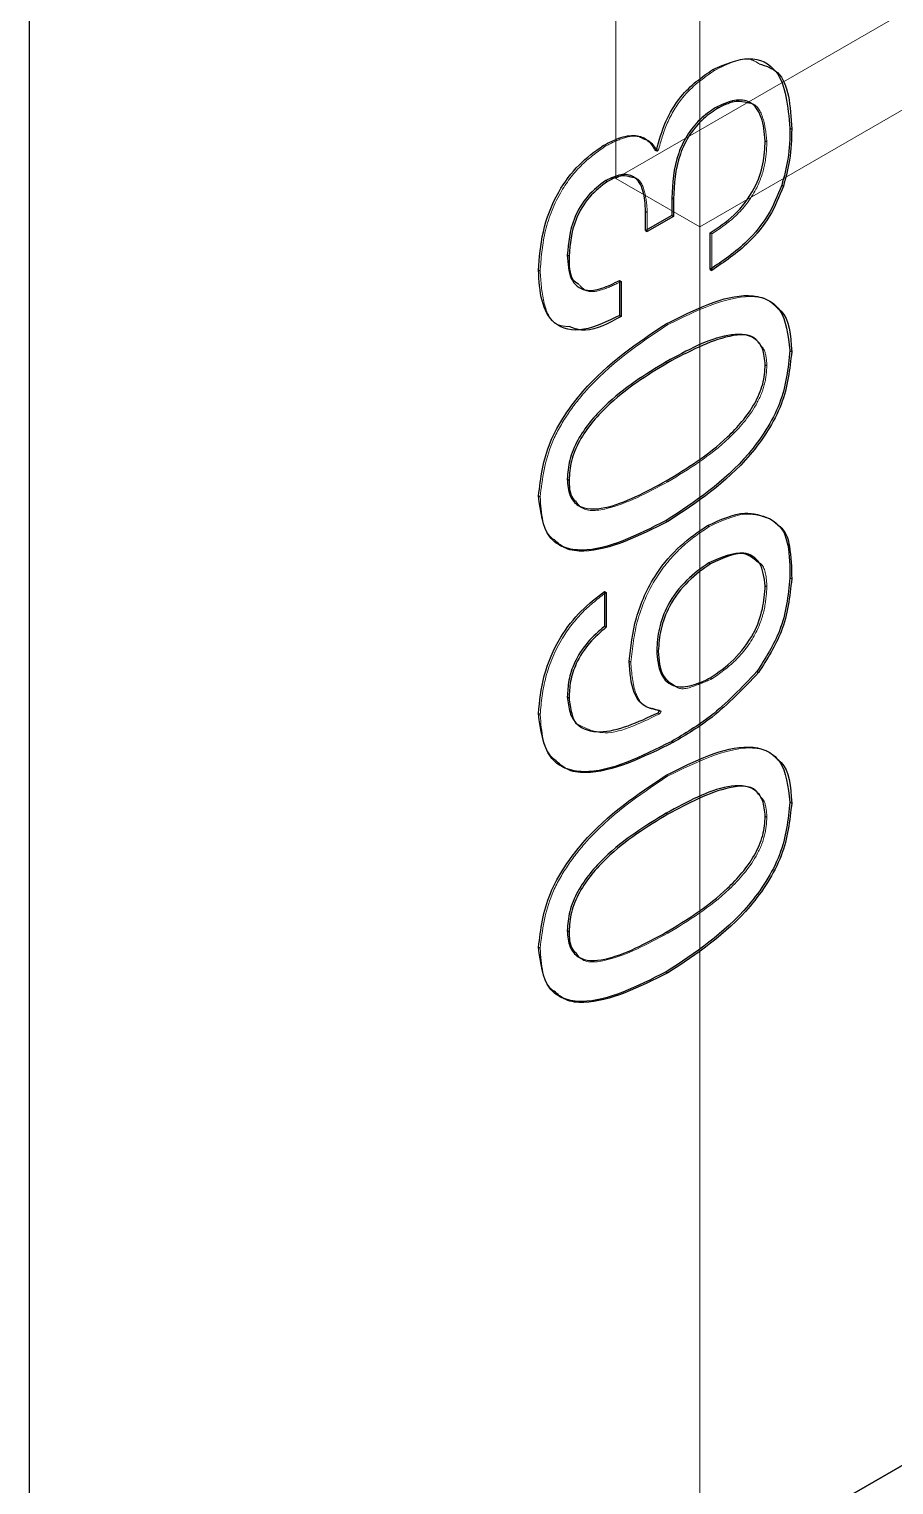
# Model space of a CAD drawing. Header units: millimetres. Extents: x 0 to 841, y 0 to 2287.
# Drawn here: x 620.614 to 621.344, y 240.824 to 242.052 of the extents above; entities that cross this region are included whole.
import ezdxf

# ---------------------------------------------------------------- set-up
doc = ezdxf.new("R2010")
doc.units = ezdxf.units.MM
doc.linetypes.add('HIDDEN', pattern=[1.905, 1.27, -0.635])

msp = doc.modelspace()

# ---------------------------------------------------------------- linework, layer by layer
at = {"color": 7, "linetype": 'HIDDEN', "lineweight": 18}
for p, q in [((621.1091, 241.9256), (622.2405, 242.5788)), ((621.1798, 241.8848), (622.3112, 242.5379)), ((621.1798, 241.8848), (621.1798, 242.2931)), ((621.1091, 241.9256), (621.1091, 242.2523)), ((621.191, 242.0176), (621.1924, 242.0168)), ((621.0983, 241.9533), (621.0997, 241.9525)), ((621.2351, 241.9574), (621.2365, 241.9565)), ((621.1423, 241.9493), (621.1438, 241.9485)), ((621.1435, 241.95), (621.1449, 241.9492)), ((621.1438, 241.9485), (621.1449, 241.9492)), ((621.1798, 241.8848), (621.1091, 241.9256)), ((621.1342, 241.8978), (621.1356, 241.897)), ((621.1356, 241.8809), (621.1356, 241.897)), ((621.1798, 241.8848), (621.1798, 240.0884)), ((621.1887, 241.8797), (621.1901, 241.8789)), ((621.1901, 241.8481), (621.1901, 241.8789)), ((621.0438, 241.8483), (621.0452, 241.8475)), ((621.1516, 241.8031), (621.153, 241.8023)), ((621.2351, 241.7683), (621.2365, 241.7675)), ((621.1516, 241.6706), (621.153, 241.6698)), ((621.0438, 241.6579), (621.0452, 241.6571)), ((621.1864, 241.6328), (621.1878, 241.632)), ((621.24, 241.638), (621.2455, 241.6334)), ((621.2351, 241.582), (621.2365, 241.5811)), ((621.1203, 241.5184), (621.1217, 241.5176)), ((621.1887, 241.5043), (621.1901, 241.5035)), ((621.0438, 241.4742), (621.0452, 241.4734)), ((621.1447, 241.4749), (621.1461, 241.4741)), ((621.1458, 241.4769), (621.1472, 241.4761)), ((621.1461, 241.4741), (621.1472, 241.4761)), ((621.1516, 241.4224), (621.153, 241.4216)), ((621.2351, 241.3876), (621.2365, 241.3867)), ((621.1516, 241.2898), (621.153, 241.289)), ((621.0438, 241.2771), (621.0452, 241.2763))]:
    msp.add_line(p, q, dxfattribs=at)
at = {"color": 7, "linetype": 'Continuous', "lineweight": 25}
for p, q in [((620.6141, 242.2114), (620.6141, 240.415)), ((621.1945, 241.9861), (621.1959, 241.9853)), ((621.2559, 241.9681), (621.2574, 241.9672)), ((621.1423, 241.9493), (621.1435, 241.95)), ((621.1006, 241.9239), (621.102, 241.9231)), ((621.249, 241.9199), (621.2504, 241.9191)), ((621.1562, 241.9092), (621.1562, 241.8944)), ((621.1562, 241.9092), (621.1577, 241.9084)), ((621.1577, 241.9084), (621.1577, 241.8936)), ((621.1342, 241.8817), (621.1342, 241.8978)), ((621.1562, 241.8944), (621.1342, 241.8817)), ((621.1577, 241.8936), (621.1356, 241.8809)), ((621.1562, 241.8944), (621.1577, 241.8936)), ((621.1342, 241.8817), (621.1356, 241.8809)), ((621.1887, 241.8489), (621.1887, 241.8797)), ((621.0681, 241.861), (621.0696, 241.8602)), ((621.1887, 241.8489), (621.1901, 241.8481)), ((621.1122, 241.8396), (621.1122, 241.8101)), ((621.1122, 241.8396), (621.1136, 241.8388)), ((621.1136, 241.8388), (621.1136, 241.8093)), ((621.1122, 241.8101), (621.1136, 241.8093)), ((621.2559, 241.7804), (621.2574, 241.7795)), ((621.1516, 241.771), (621.153, 241.7702)), ((621.0681, 241.6719), (621.0696, 241.6711)), ((621.1516, 241.6371), (621.153, 241.6363)), ((621.2386, 241.6388), (621.24, 241.638)), ((621.1875, 241.6014), (621.189, 241.6005)), ((621.2559, 241.5886), (621.2574, 241.5878)), ((621.0994, 241.5773), (621.0994, 241.5478)), ((621.0994, 241.5773), (621.1009, 241.5765)), ((621.1009, 241.5765), (621.1009, 241.547)), ((621.0994, 241.5478), (621.1009, 241.547)), ((621.1435, 241.5277), (621.1449, 241.5269)), ((621.2281, 241.5097), (621.2295, 241.5089)), ((621.0681, 241.4883), (621.0696, 241.4874)), ((621.1472, 241.4761), (621.1396, 241.4785)), ((621.1447, 241.4749), (621.1458, 241.4769)), ((621.1562, 241.4508), (621.1577, 241.45)), ((621.2559, 241.3996), (621.2574, 241.3988)), ((621.1516, 241.3902), (621.153, 241.3894)), ((621.0681, 241.2912), (621.0696, 241.2904)), ((621.1516, 241.2564), (621.153, 241.2556)), ((620.6141, 240.415), (621.7455, 241.0681)), ((621.6748, 241.0273), (620.6849, 240.4558))]:
    msp.add_line(p, q, dxfattribs=at)
for points, knots in [([(621.191, 242.0176), (621.2015, 242.0221), (621.2223, 242.0309), (621.2515, 242.0163), (621.2542, 241.9864), (621.2559, 241.9681)], [0, 0, 0, 0, 0.28105, 0.560203, 1, 1, 1, 1]), ([(621.1435, 241.95), (621.1456, 241.9577), (621.1498, 241.973), (621.1659, 242.0001), (621.1815, 242.011), (621.191, 242.0176)], [0, 0, 0, 0, 0.2812566, 0.5614026, 1, 1, 1, 1]), ([(621.2299, 242.0224), (621.2356, 242.0205), (621.2545, 242.0145), (621.2562, 241.9867), (621.2574, 241.9672)], [0, 0, 0, 0, 0.302062, 1, 1, 1, 1]), ([(621.2351, 241.9574), (621.2344, 241.9643), (621.2331, 241.9781), (621.2238, 241.9911), (621.2094, 241.9927), (621.1995, 241.9883), (621.1945, 241.9861)], [0, 0, 0, 0, 0.280836, 0.559683, 0.779441, 1, 1, 1, 1]), ([(621.2197, 241.9894), (621.2168, 241.9901), (621.2097, 241.9918), (621.201, 241.9877), (621.1959, 241.9853)], [0, 0, 0, 0, 0.417961, 1, 1, 1, 1]), ([(621.1945, 241.9861), (621.1902, 241.9833), (621.1815, 241.9777), (621.1695, 241.9639), (621.1577, 241.9392), (621.1568, 241.9216), (621.1562, 241.9092)], [0, 0, 0, 0, 0.18739, 0.374072, 0.56088, 1, 1, 1, 1]), ([(621.1959, 241.9853), (621.1916, 241.9825), (621.1829, 241.9769), (621.1709, 241.9631), (621.1591, 241.9384), (621.1582, 241.9208), (621.1577, 241.9084)], [0, 0, 0, 0, 0.18739, 0.374072, 0.56088, 1, 1, 1, 1]), ([(621.2559, 241.9681), (621.2558, 241.9595), (621.2555, 241.9441), (621.251, 241.9273), (621.249, 241.9199)], [0, 0, 0, 0, 0.560492, 1, 1, 1, 1]), ([(621.2574, 241.9672), (621.2572, 241.9586), (621.2569, 241.9433), (621.2524, 241.9265), (621.2504, 241.9191)], [0, 0, 0, 0, 0.560492, 1, 1, 1, 1]), ([(621.0438, 241.8483), (621.0446, 241.8588), (621.0461, 241.8799), (621.0581, 241.9126), (621.0777, 241.9384), (621.0914, 241.9484), (621.0983, 241.9533)], [0, 0, 0, 0, 0.280832, 0.559816, 0.77948, 1, 1, 1, 1]), ([(621.0983, 241.9533), (621.1034, 241.956), (621.1135, 241.9612), (621.1268, 241.9626), (621.1367, 241.9583), (621.1405, 241.9523), (621.1423, 241.9493)], [0, 0, 0, 0, 0.280228, 0.559846, 0.779841, 1, 1, 1, 1]), ([(621.1318, 241.9593), (621.1338, 241.9586), (621.139, 241.9568), (621.1419, 241.9516), (621.1438, 241.9485)], [0, 0, 0, 0, 0.393488, 1, 1, 1, 1]), ([(621.1887, 241.8797), (621.1955, 241.8842), (621.2091, 241.8932), (621.2262, 241.915), (621.2342, 241.9383), (621.2348, 241.951), (621.2351, 241.9574)], [0, 0, 0, 0, 0.280929, 0.559406, 0.779167, 1, 1, 1, 1]), ([(621.1342, 241.8978), (621.1338, 241.9038), (621.133, 241.9159), (621.1258, 241.928), (621.1135, 241.9299), (621.1049, 241.9259), (621.1006, 241.9239)], [0, 0, 0, 0, 0.280943, 0.559927, 0.779511, 1, 1, 1, 1]), ([(621.1216, 241.9267), (621.1194, 241.9273), (621.1136, 241.9289), (621.1064, 241.9253), (621.102, 241.9231)], [0, 0, 0, 0, 0.391944, 1, 1, 1, 1]), ([(621.1006, 241.9239), (621.0954, 241.92), (621.0849, 241.9121), (621.0704, 241.8878), (621.069, 241.8712), (621.0681, 241.861)], [0, 0, 0, 0, 0.2810787, 0.5603094, 1, 1, 1, 1]), ([(621.102, 241.9231), (621.0968, 241.9191), (621.0863, 241.9113), (621.0718, 241.887), (621.0704, 241.8703), (621.0696, 241.8602)], [0, 0, 0, 0, 0.2810787, 0.5603094, 1, 1, 1, 1]), ([(621.249, 241.9199), (621.2455, 241.9112), (621.2384, 241.8938), (621.2165, 241.8676), (621.1992, 241.856), (621.1887, 241.8489)], [0, 0, 0, 0, 0.2794745, 0.5594954, 1, 1, 1, 1]), ([(621.2504, 241.9191), (621.2469, 241.9104), (621.2398, 241.8929), (621.2179, 241.8668), (621.2006, 241.8552), (621.1901, 241.8481)], [0, 0, 0, 0, 0.2794745, 0.5594954, 1, 1, 1, 1]), ([(621.0681, 241.861), (621.0686, 241.8538), (621.0694, 241.8395), (621.0817, 241.8298), (621.0972, 241.8321), (621.1072, 241.8371), (621.1122, 241.8396)], [0, 0, 0, 0, 0.2803377, 0.55806, 0.7786715, 1, 1, 1, 1]), ([(621.0696, 241.8602), (621.0696, 241.8524), (621.0696, 241.8417), (621.0758, 241.8378), (621.0775, 241.8367)], [0, 0, 0, 0, 0.723133, 1, 1, 1, 1]), ([(621.1122, 241.8101), (621.102, 241.8051), (621.0816, 241.795), (621.0566, 241.7998), (621.0454, 241.8215), (621.0443, 241.8393), (621.0438, 241.8483)], [0, 0, 0, 0, 0.280713, 0.558959, 0.779032, 1, 1, 1, 1]), ([(621.1516, 241.8031), (621.1759, 241.8152), (621.2062, 241.8303), (621.2362, 241.8249), (621.252, 241.8128), (621.2544, 241.7933), (621.2559, 241.7804)], [0, 0, 0, 0, 0.499687, 0.625352, 0.750869, 1, 1, 1, 1]), ([(621.2453, 241.8163), (621.2464, 241.8155), (621.2553, 241.809), (621.2564, 241.7933), (621.2574, 241.7795)], [0, 0, 0, 0, 0.121341, 1, 1, 1, 1]), ([(621.1136, 241.8093), (621.1031, 241.8035), (621.0867, 241.7946), (621.0743, 241.799), (621.0699, 241.8006)], [0, 0, 0, 0, 0.647093, 1, 1, 1, 1]), ([(621.0438, 241.6579), (621.0457, 241.673), (621.0486, 241.6958), (621.0655, 241.7263), (621.0963, 241.7663), (621.127, 241.7868), (621.1516, 241.8031)], [0, 0, 0, 0, 0.248785, 0.374282, 0.499955, 1, 1, 1, 1]), ([(621.2351, 241.7683), (621.2346, 241.7731), (621.2337, 241.7827), (621.2239, 241.7945), (621.1956, 241.795), (621.1692, 241.7806), (621.1516, 241.771)], [0, 0, 0, 0, 0.125208, 0.250259, 0.499246, 1, 1, 1, 1]), ([(621.2301, 241.7861), (621.2292, 241.7874), (621.224, 241.795), (621.1962, 241.7931), (621.1703, 241.7794), (621.153, 241.7702)], [0, 0, 0, 0, 0.065574, 0.375894, 1, 1, 1, 1]), ([(621.2559, 241.7804), (621.2544, 241.7656), (621.252, 241.7434), (621.2362, 241.713), (621.2062, 241.673), (621.1759, 241.6531), (621.1516, 241.6371)], [0, 0, 0, 0, 0.2491225, 0.3746349, 0.500323, 1, 1, 1, 1]), ([(621.2574, 241.7795), (621.2558, 241.7648), (621.2534, 241.7426), (621.2376, 241.7122), (621.2076, 241.6722), (621.1773, 241.6523), (621.153, 241.6363)], [0, 0, 0, 0, 0.2491225, 0.3746349, 0.500323, 1, 1, 1, 1]), ([(621.1516, 241.771), (621.134, 241.7603), (621.1075, 241.7442), (621.079, 241.7111), (621.0692, 241.6878), (621.0685, 241.6773), (621.0681, 241.6719)], [0, 0, 0, 0, 0.500906, 0.749819, 0.874781, 1, 1, 1, 1]), ([(621.153, 241.7702), (621.1354, 241.7595), (621.1089, 241.7434), (621.0804, 241.7103), (621.0706, 241.687), (621.0699, 241.6764), (621.0696, 241.6711)], [0, 0, 0, 0, 0.500906, 0.749819, 0.874781, 1, 1, 1, 1]), ([(621.1516, 241.6706), (621.1691, 241.6812), (621.1953, 241.6971), (621.2239, 241.7294), (621.234, 241.7525), (621.2347, 241.763), (621.2351, 241.7683)], [0, 0, 0, 0, 0.500896, 0.749906, 0.874864, 1, 1, 1, 1]), ([(621.0681, 241.6719), (621.0685, 241.6671), (621.0693, 241.6574), (621.0794, 241.646), (621.1079, 241.6467), (621.1341, 241.661), (621.1516, 241.6706)], [0, 0, 0, 0, 0.125131, 0.250047, 0.49906, 1, 1, 1, 1]), ([(621.0696, 241.6711), (621.0698, 241.6661), (621.0701, 241.6584), (621.0741, 241.6544), (621.0755, 241.6531)], [0, 0, 0, 0, 0.655509, 1, 1, 1, 1]), ([(621.1516, 241.6371), (621.1269, 241.6247), (621.0959, 241.6092), (621.0649, 241.6135), (621.0481, 241.6249), (621.0455, 241.6447), (621.0438, 241.6579)], [0, 0, 0, 0, 0.500012, 0.625693, 0.751201, 1, 1, 1, 1]), ([(621.153, 241.6363), (621.1285, 241.6242), (621.0978, 241.6089), (621.0669, 241.6121), (621.06, 241.6182), (621.0569, 241.621)], [0, 0, 0, 0, 0.685687, 0.858039, 1, 1, 1, 1]), ([(621.1203, 241.5184), (621.1216, 241.5304), (621.1241, 241.5542), (621.1403, 241.5907), (621.1634, 241.6171), (621.1787, 241.6276), (621.1864, 241.6328)], [0, 0, 0, 0, 0.280617, 0.559274, 0.779238, 1, 1, 1, 1]), ([(621.1864, 241.6328), (621.1973, 241.6378), (621.2168, 241.6468), (621.2319, 241.6413), (621.2386, 241.6388)], [0, 0, 0, 0, 0.5591801, 1, 1, 1, 1]), ([(621.2386, 241.6388), (621.2422, 241.6365), (621.2496, 241.6318), (621.2556, 241.6139), (621.2558, 241.5982), (621.2559, 241.5886)], [0, 0, 0, 0, 0.279388, 0.559544, 1, 1, 1, 1]), ([(621.2455, 241.6334), (621.2471, 241.6323), (621.2523, 241.6286), (621.2568, 241.6128), (621.2572, 241.5973), (621.2574, 241.5878)], [0, 0, 0, 0, 0.1484913, 0.479537, 1, 1, 1, 1]), ([(621.2351, 241.582), (621.2341, 241.589), (621.2323, 241.603), (621.2149, 241.6134), (621.1979, 241.6059), (621.1875, 241.6014)], [0, 0, 0, 0, 0.2807757, 0.5599661, 1, 1, 1, 1]), ([(621.2279, 241.6026), (621.2249, 241.6051), (621.2154, 241.6133), (621.1998, 241.6057), (621.189, 241.6005)], [0, 0, 0, 0, 0.310655, 1, 1, 1, 1]), ([(621.1875, 241.6014), (621.1812, 241.5969), (621.1685, 241.5881), (621.1527, 241.5676), (621.1448, 241.5458), (621.1439, 241.5338), (621.1435, 241.5277)], [0, 0, 0, 0, 0.280784, 0.559454, 0.779294, 1, 1, 1, 1]), ([(621.189, 241.6005), (621.1826, 241.5961), (621.1699, 241.5872), (621.1541, 241.5668), (621.1462, 241.545), (621.1453, 241.533), (621.1449, 241.5269)], [0, 0, 0, 0, 0.280784, 0.559454, 0.779294, 1, 1, 1, 1]), ([(621.2559, 241.5886), (621.2544, 241.5737), (621.2516, 241.547), (621.2353, 241.5211), (621.2281, 241.5097)], [0, 0, 0, 0, 0.559584, 1, 1, 1, 1]), ([(621.2574, 241.5878), (621.2558, 241.5729), (621.253, 241.5462), (621.2367, 241.5203), (621.2295, 241.5089)], [0, 0, 0, 0, 0.559584, 1, 1, 1, 1]), ([(621.0438, 241.4742), (621.0448, 241.4847), (621.0468, 241.5055), (621.0601, 241.5374), (621.0795, 241.5619), (621.0928, 241.5721), (621.0994, 241.5773)], [0, 0, 0, 0, 0.280542, 0.559408, 0.779403, 1, 1, 1, 1]), ([(621.1887, 241.5043), (621.1954, 241.509), (621.2088, 241.5183), (621.2255, 241.5399), (621.2337, 241.5629), (621.2346, 241.5756), (621.2351, 241.582)], [0, 0, 0, 0, 0.280779, 0.559503, 0.779325, 1, 1, 1, 1]), ([(621.0994, 241.5478), (621.0947, 241.5437), (621.0851, 241.5355), (621.0741, 241.5187), (621.0688, 241.502), (621.0684, 241.4929), (621.0681, 241.4883)], [0, 0, 0, 0, 0.280442, 0.559411, 0.779526, 1, 1, 1, 1]), ([(621.1009, 241.547), (621.0961, 241.5429), (621.0865, 241.5347), (621.0755, 241.5179), (621.0702, 241.5012), (621.0698, 241.492), (621.0696, 241.4874)], [0, 0, 0, 0, 0.280442, 0.559411, 0.779526, 1, 1, 1, 1]), ([(621.1435, 241.5277), (621.1441, 241.5205), (621.1454, 241.5061), (621.1575, 241.4957), (621.1733, 241.4972), (621.1836, 241.5019), (621.1887, 241.5043)], [0, 0, 0, 0, 0.280297, 0.558545, 0.778963, 1, 1, 1, 1]), ([(621.1449, 241.5269), (621.1454, 241.5195), (621.1465, 241.5049), (621.1558, 241.4996), (621.1603, 241.4969)], [0, 0, 0, 0, 0.512599, 1, 1, 1, 1]), ([(621.1458, 241.4769), (621.1413, 241.4777), (621.1322, 241.4794), (621.122, 241.4934), (621.121, 241.5089), (621.1203, 241.5184)], [0, 0, 0, 0, 0.280289, 0.560345, 1, 1, 1, 1]), ([(621.2281, 241.5097), (621.2152, 241.4962), (621.1921, 241.472), (621.1672, 241.4573), (621.1562, 241.4508)], [0, 0, 0, 0, 0.558783, 1, 1, 1, 1]), ([(621.2295, 241.5089), (621.2166, 241.4954), (621.1935, 241.4712), (621.1686, 241.4565), (621.1577, 241.45)], [0, 0, 0, 0, 0.558783, 1, 1, 1, 1]), ([(621.0681, 241.4883), (621.0687, 241.4837), (621.0697, 241.4746), (621.0775, 241.4616), (621.1023, 241.4552), (621.1277, 241.467), (621.1447, 241.4749)], [0, 0, 0, 0, 0.125456, 0.250769, 0.499842, 1, 1, 1, 1]), ([(621.0696, 241.4874), (621.0702, 241.4831), (621.0714, 241.4744), (621.0743, 241.4658), (621.0777, 241.4647), (621.0779, 241.4647)], [0, 0, 0, 0, 0.491033, 0.981507, 1, 1, 1, 1]), ([(621.1562, 241.4508), (621.1303, 241.4378), (621.0978, 241.4216), (621.0656, 241.4272), (621.0485, 241.4398), (621.0457, 241.4605), (621.0438, 241.4742)], [0, 0, 0, 0, 0.499644, 0.625328, 0.750848, 1, 1, 1, 1]), ([(621.1577, 241.45), (621.1319, 241.4373), (621.0997, 241.4214), (621.068, 241.4257), (621.0612, 241.4321), (621.0583, 241.4348)], [0, 0, 0, 0, 0.6936, 0.868072, 1, 1, 1, 1]), ([(621.1516, 241.4224), (621.1759, 241.4344), (621.2062, 241.4495), (621.2362, 241.4441), (621.252, 241.432), (621.2544, 241.4126), (621.2559, 241.3996)], [0, 0, 0, 0, 0.499687, 0.625352, 0.750869, 1, 1, 1, 1]), ([(621.2453, 241.4356), (621.2464, 241.4348), (621.2553, 241.4282), (621.2564, 241.4125), (621.2574, 241.3988)], [0, 0, 0, 0, 0.121341, 1, 1, 1, 1]), ([(621.0438, 241.2771), (621.0457, 241.2923), (621.0486, 241.3151), (621.0655, 241.3455), (621.0963, 241.3856), (621.127, 241.406), (621.1516, 241.4224)], [0, 0, 0, 0, 0.248785, 0.374282, 0.499955, 1, 1, 1, 1]), ([(621.2351, 241.3876), (621.2346, 241.3923), (621.2337, 241.4019), (621.2239, 241.4138), (621.1956, 241.4142), (621.1692, 241.3998), (621.1516, 241.3902)], [0, 0, 0, 0, 0.125208, 0.250259, 0.499246, 1, 1, 1, 1]), ([(621.2301, 241.4053), (621.2292, 241.4066), (621.224, 241.4142), (621.1962, 241.4124), (621.1703, 241.3986), (621.153, 241.3894)], [0, 0, 0, 0, 0.0655738, 0.3758944, 1, 1, 1, 1]), ([(621.2559, 241.3996), (621.2544, 241.3848), (621.252, 241.3626), (621.2362, 241.3322), (621.2062, 241.2923), (621.1759, 241.2723), (621.1516, 241.2564)], [0, 0, 0, 0, 0.249123, 0.374635, 0.500323, 1, 1, 1, 1]), ([(621.2574, 241.3988), (621.2558, 241.384), (621.2534, 241.3618), (621.2376, 241.3314), (621.2076, 241.2914), (621.1773, 241.2715), (621.153, 241.2556)], [0, 0, 0, 0, 0.249123, 0.374635, 0.500323, 1, 1, 1, 1]), ([(621.1516, 241.3902), (621.134, 241.3795), (621.1075, 241.3635), (621.079, 241.3304), (621.0692, 241.3071), (621.0685, 241.2965), (621.0681, 241.2912)], [0, 0, 0, 0, 0.500906, 0.749819, 0.874781, 1, 1, 1, 1]), ([(621.153, 241.3894), (621.1354, 241.3787), (621.1089, 241.3627), (621.0804, 241.3296), (621.0706, 241.3063), (621.0699, 241.2957), (621.0696, 241.2904)], [0, 0, 0, 0, 0.500906, 0.749819, 0.874781, 1, 1, 1, 1]), ([(621.1516, 241.2898), (621.1691, 241.3005), (621.1953, 241.3164), (621.2239, 241.3487), (621.234, 241.3717), (621.2347, 241.3823), (621.2351, 241.3876)], [0, 0, 0, 0, 0.500896, 0.749906, 0.874864, 1, 1, 1, 1]), ([(621.0681, 241.2912), (621.0685, 241.2863), (621.0693, 241.2767), (621.0794, 241.2652), (621.1079, 241.2659), (621.1341, 241.2803), (621.1516, 241.2898)], [0, 0, 0, 0, 0.125131, 0.250047, 0.49906, 1, 1, 1, 1]), ([(621.0696, 241.2904), (621.0698, 241.2853), (621.0701, 241.2776), (621.0741, 241.2737), (621.0755, 241.2723)], [0, 0, 0, 0, 0.655509, 1, 1, 1, 1]), ([(621.1516, 241.2564), (621.1269, 241.244), (621.0959, 241.2284), (621.0649, 241.2328), (621.0481, 241.2441), (621.0455, 241.264), (621.0438, 241.2771)], [0, 0, 0, 0, 0.500012, 0.625693, 0.751201, 1, 1, 1, 1]), ([(621.153, 241.2556), (621.1285, 241.2434), (621.0978, 241.2282), (621.0669, 241.2314), (621.06, 241.2375), (621.0569, 241.2402)], [0, 0, 0, 0, 0.685687, 0.858039, 1, 1, 1, 1])]:
    msp.add_open_spline(points, degree=3, knots=knots, dxfattribs=at)
at = {"color": 7, "linetype": 'HIDDEN', "lineweight": 18}
for points, knots in [([(621.1924, 242.0168), (621.2034, 242.0223), (621.2179, 242.0297), (621.2276, 242.0238), (621.2299, 242.0224)], [0, 0, 0, 0, 0.7598774, 1, 1, 1, 1]), ([(621.1449, 241.9492), (621.147, 241.9569), (621.1512, 241.9722), (621.1674, 241.9993), (621.1829, 242.0102), (621.1924, 242.0168)], [0, 0, 0, 0, 0.2812566, 0.5614026, 1, 1, 1, 1]), ([(621.2365, 241.9565), (621.2358, 241.9633), (621.2343, 241.9768), (621.2277, 241.9889), (621.2209, 241.9893), (621.2197, 241.9894)], [0, 0, 0, 0, 0.452189, 0.901176, 1, 1, 1, 1]), ([(621.0452, 241.8475), (621.046, 241.858), (621.0475, 241.879), (621.0595, 241.9118), (621.0791, 241.9376), (621.0928, 241.9475), (621.0997, 241.9525)], [0, 0, 0, 0, 0.280832, 0.559816, 0.77948, 1, 1, 1, 1]), ([(621.0997, 241.9525), (621.1047, 241.9551), (621.1147, 241.9602), (621.1261, 241.9622), (621.1308, 241.9598), (621.1318, 241.9593)], [0, 0, 0, 0, 0.439914, 0.878868, 1, 1, 1, 1]), ([(621.1901, 241.8789), (621.1969, 241.8834), (621.2105, 241.8924), (621.2276, 241.9142), (621.2356, 241.9375), (621.2362, 241.9502), (621.2365, 241.9565)], [0, 0, 0, 0, 0.280929, 0.559406, 0.779167, 1, 1, 1, 1]), ([(621.1356, 241.897), (621.1352, 241.9029), (621.1342, 241.9147), (621.129, 241.9261), (621.1229, 241.9266), (621.1216, 241.9267)], [0, 0, 0, 0, 0.4407739, 0.8784725, 1, 1, 1, 1]), ([(621.0699, 241.8006), (621.0659, 241.8009), (621.0549, 241.8019), (621.0471, 241.8212), (621.0458, 241.8387), (621.0452, 241.8475)], [0, 0, 0, 0, 0.221043, 0.609731, 1, 1, 1, 1]), ([(621.0775, 241.8367), (621.0797, 241.8342), (621.0848, 241.8286), (621.0988, 241.8315), (621.1087, 241.8363), (621.1136, 241.8388)], [0, 0, 0, 0, 0.278264, 0.638546, 1, 1, 1, 1]), ([(621.153, 241.8023), (621.1771, 241.8141), (621.2071, 241.8288), (621.2366, 241.8248), (621.2427, 241.8188), (621.2453, 241.8163)], [0, 0, 0, 0, 0.697435, 0.872831, 1, 1, 1, 1]), ([(621.0452, 241.6571), (621.0471, 241.6722), (621.05, 241.695), (621.0669, 241.7255), (621.0977, 241.7655), (621.1285, 241.786), (621.153, 241.8023)], [0, 0, 0, 0, 0.248785, 0.374282, 0.499955, 1, 1, 1, 1]), ([(621.2365, 241.7675), (621.2362, 241.7725), (621.2356, 241.7803), (621.2316, 241.7845), (621.2301, 241.7861)], [0, 0, 0, 0, 0.633495, 1, 1, 1, 1]), ([(621.153, 241.6698), (621.1705, 241.6804), (621.1967, 241.6963), (621.2253, 241.7286), (621.2354, 241.7517), (621.2361, 241.7622), (621.2365, 241.7675)], [0, 0, 0, 0, 0.500896, 0.749906, 0.874864, 1, 1, 1, 1]), ([(621.0755, 241.6531), (621.0765, 241.6516), (621.0819, 241.644), (621.1101, 241.6468), (621.1358, 241.6606), (621.153, 241.6698)], [0, 0, 0, 0, 0.073111, 0.380874, 1, 1, 1, 1]), ([(621.0569, 241.621), (621.0561, 241.6215), (621.0473, 241.6275), (621.0462, 241.6429), (621.0452, 241.6571)], [0, 0, 0, 0, 0.0812, 1, 1, 1, 1]), ([(621.1217, 241.5176), (621.123, 241.5295), (621.1255, 241.5534), (621.1417, 241.5898), (621.1648, 241.6163), (621.1801, 241.6268), (621.1878, 241.632)], [0, 0, 0, 0, 0.280617, 0.559274, 0.779238, 1, 1, 1, 1]), ([(621.1878, 241.632), (621.1987, 241.637), (621.2182, 241.6459), (621.2333, 241.6404), (621.24, 241.638)], [0, 0, 0, 0, 0.5591801, 1, 1, 1, 1]), ([(621.2365, 241.5811), (621.236, 241.5888), (621.2354, 241.5987), (621.2292, 241.6019), (621.2279, 241.6026)], [0, 0, 0, 0, 0.776344, 1, 1, 1, 1]), ([(621.0452, 241.4734), (621.0462, 241.4838), (621.0482, 241.5047), (621.0616, 241.5366), (621.0809, 241.5611), (621.0942, 241.5713), (621.1009, 241.5765)], [0, 0, 0, 0, 0.280542, 0.559408, 0.779403, 1, 1, 1, 1]), ([(621.1901, 241.5035), (621.1968, 241.5082), (621.2102, 241.5175), (621.2269, 241.5391), (621.2352, 241.5621), (621.236, 241.5748), (621.2365, 241.5811)], [0, 0, 0, 0, 0.280779, 0.559503, 0.779325, 1, 1, 1, 1]), ([(621.1396, 241.4785), (621.1378, 241.4789), (621.1316, 241.4804), (621.1236, 241.4929), (621.1224, 241.5082), (621.1217, 241.5176)], [0, 0, 0, 0, 0.135671, 0.472002, 1, 1, 1, 1]), ([(621.1603, 241.4969), (621.1605, 241.4968), (621.1638, 241.4938), (621.1751, 241.4971), (621.1851, 241.5014), (621.1901, 241.5035)], [0, 0, 0, 0, 0.025881, 0.512259, 1, 1, 1, 1]), ([(621.0583, 241.4348), (621.0572, 241.4356), (621.0478, 241.4424), (621.0464, 241.4588), (621.0452, 241.4734)], [0, 0, 0, 0, 0.109013, 1, 1, 1, 1]), ([(621.0779, 241.4647), (621.084, 241.4617), (621.1027, 241.4527), (621.1286, 241.4655), (621.1461, 241.4741)], [0, 0, 0, 0, 0.328202, 1, 1, 1, 1]), ([(621.153, 241.4216), (621.1771, 241.4333), (621.2071, 241.4481), (621.2366, 241.444), (621.2427, 241.4381), (621.2453, 241.4356)], [0, 0, 0, 0, 0.697435, 0.872831, 1, 1, 1, 1]), ([(621.0452, 241.2763), (621.0471, 241.2915), (621.05, 241.3143), (621.0669, 241.3447), (621.0977, 241.3848), (621.1285, 241.4052), (621.153, 241.4216)], [0, 0, 0, 0, 0.248785, 0.374282, 0.499955, 1, 1, 1, 1]), ([(621.2365, 241.3867), (621.2362, 241.3917), (621.2356, 241.3996), (621.2316, 241.4038), (621.2301, 241.4053)], [0, 0, 0, 0, 0.633495, 1, 1, 1, 1]), ([(621.153, 241.289), (621.1705, 241.2997), (621.1967, 241.3156), (621.2253, 241.3478), (621.2354, 241.3709), (621.2361, 241.3815), (621.2365, 241.3867)], [0, 0, 0, 0, 0.500896, 0.749906, 0.874864, 1, 1, 1, 1]), ([(621.0755, 241.2723), (621.0765, 241.2708), (621.0819, 241.2632), (621.1101, 241.2661), (621.1358, 241.2798), (621.153, 241.289)], [0, 0, 0, 0, 0.0731114, 0.380874, 1, 1, 1, 1]), ([(621.0569, 241.2402), (621.0561, 241.2407), (621.0473, 241.2468), (621.0462, 241.2622), (621.0452, 241.2763)], [0, 0, 0, 0, 0.0812, 1, 1, 1, 1])]:
    msp.add_open_spline(points, degree=3, knots=knots, dxfattribs=at)

doc.saveas('drawing.dxf')
